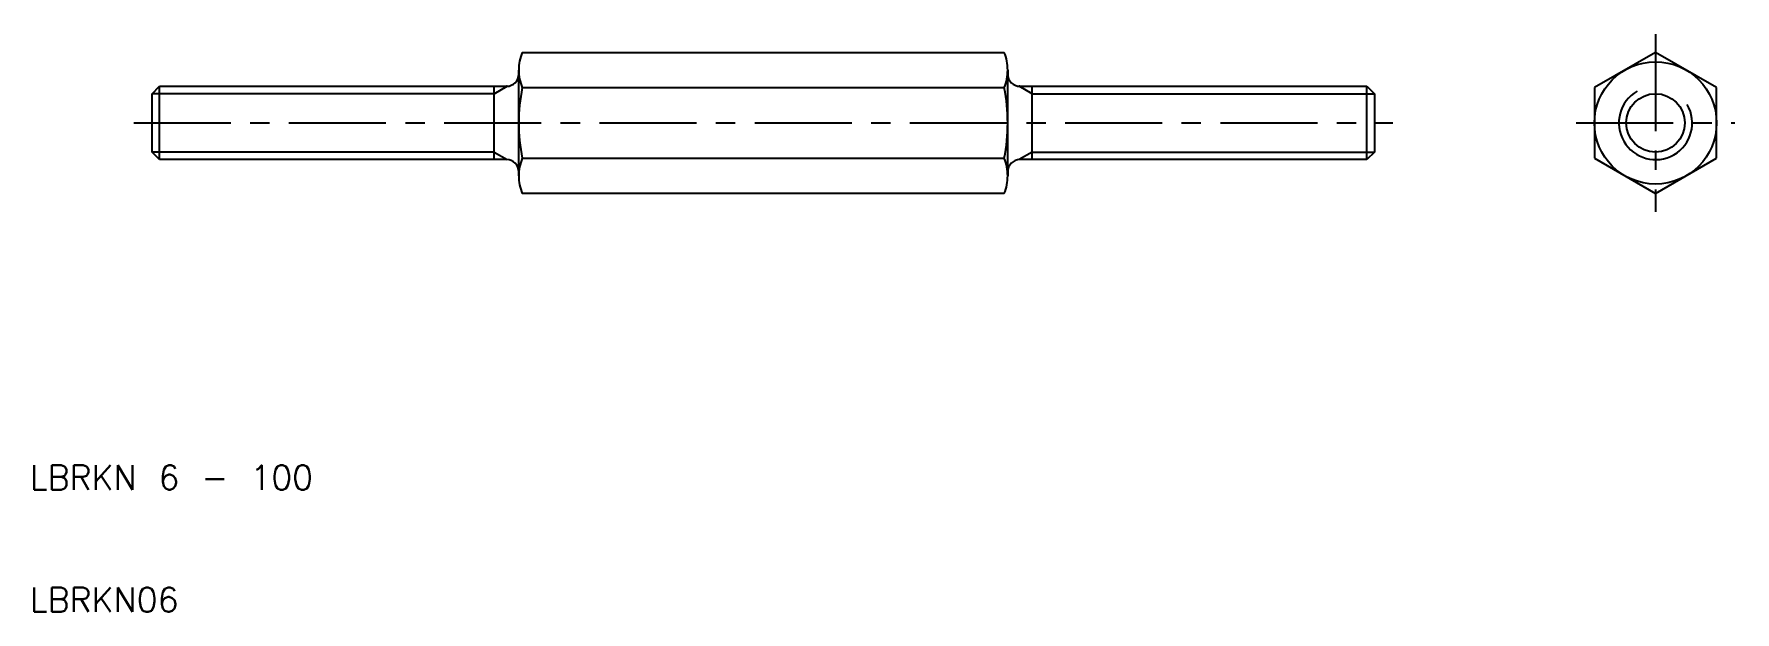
# Model space of a CAD drawing. Extents: x 10 to 150, y 10 to 57.
import ezdxf

# ---------------------------------------------------------------- set-up
doc = ezdxf.new("R2010")
doc.units = 0
doc.header["$LTSCALE"] = 0.25
doc.linetypes.add('CENTER', pattern=[50.8, 31.75, -6.35, 6.35, -6.35])
doc.layers.get('0').update_dxf_attribs({"linetype": 'CONTINUOUS'})
doc.layers.add('CENTER', color=1, linetype='CENTER')
doc.styles.get("Standard").update_dxf_attribs({"font": 'txt.shx', "bigfont": 'extfont.shx'})

msp = doc.modelspace()

# ---------------------------------------------------------------- linework, layer by layer
for p, q in [((50.28, 55.77), (89.72, 55.77)), ((143, 55.77), (138, 52.89)), ((148, 52.89), (143, 55.77)), ((50, 54), (50, 54.33)), ((90, 54.33), (90, 54)), ((20, 52.39), (20.61, 53)), ((20.61, 53), (48, 53)), ((20.61, 47), (20.61, 53)), ((48, 47), (48, 53)), ((48, 53), (49.06, 53)), ((49.06, 53), (49, 53)), ((50, 46), (50, 54)), ((50.28, 52.89), (89.72, 52.89)), ((90, 46), (90, 54)), ((90.94, 53), (119.39, 53)), ((91, 53), (90.94, 53)), ((92, 47), (92, 53)), ((119.39, 53), (120, 52.39)), ((119.39, 47), (119.39, 53)), ((138, 52.89), (138, 47.11)), ((148, 47.11), (148, 52.89)), ((20, 47.61), (20, 52.39)), ((120, 52.39), (120, 47.61)), ((20.61, 47), (20, 47.61)), ((120, 47.61), (119.39, 47)), ((49, 47), (20.61, 47)), ((50, 45.67), (50, 46)), ((50.28, 47.11), (89.72, 47.11)), ((90, 46), (90, 45.67)), ((119.39, 47), (91, 47)), ((138, 47.11), (143, 44.23)), ((143, 44.23), (148, 47.11)), ((89.72, 44.23), (50.28, 44.23))]:
    msp.add_line(p, q)
at = {"color": 3}
for p, q in [((48, 52.39), (49.06, 53)), ((92, 52.39), (90.94, 53)), ((48, 52.39), (20, 52.39)), ((92, 52.39), (120, 52.39)), ((48, 47.61), (20, 47.61)), ((48, 47.61), (49.06, 47)), ((92, 47.61), (90.94, 47)), ((92, 47.61), (120, 47.61))]:
    msp.add_line(p, q, dxfattribs=at)
for radius in [5, 2.39]:
    msp.add_circle((143, 50), radius)
for centre, radius, start, end in [((53.86, 54.33), 3.86, 158.0126, 180), ((86.14, 54.33), 3.86, 0, 21.9874), ((53.86, 54.33), 3.86, 180, 201.9874), ((86.14, 54.33), 3.86, 338.0126, 0), ((49, 54), 1, 270, 0), ((65, 50), 15, 168.9042, 191.0958), ((75, 50), 15, 348.9042, 11.0958), ((91, 54), 1, 180, 270), ((49, 46), 1, 0, 90), ((53.86, 45.67), 3.86, 158.0126, 180), ((86.14, 45.67), 3.86, 0, 21.9874), ((91, 46), 1, 90, 180), ((53.86, 45.67), 3.86, 180, 201.9874), ((86.14, 45.67), 3.86, 338.0126, 0)]:
    msp.add_arc(centre, radius, start, end)
msp.add_arc((143, 50), 3, 120, 30, dxfattribs=at)
at = {"layer": 'CENTER', "color": 1, "linetype": 'CENTER'}
for p, q in [((143, 57.27), (143, 42.73)), ((18.5, 50), (121.5, 50)), ((136.5, 50), (149.5, 50))]:
    msp.add_line(p, q, dxfattribs=at)

# ---------------------------------------------------------------- texts
for s, p in [('LBRKN 6 - 100', (10, 20)), ('LBRKN06', (10, 10))]:
    msp.add_text(s, height=2).set_placement(p)

doc.saveas('drawing.dxf')
